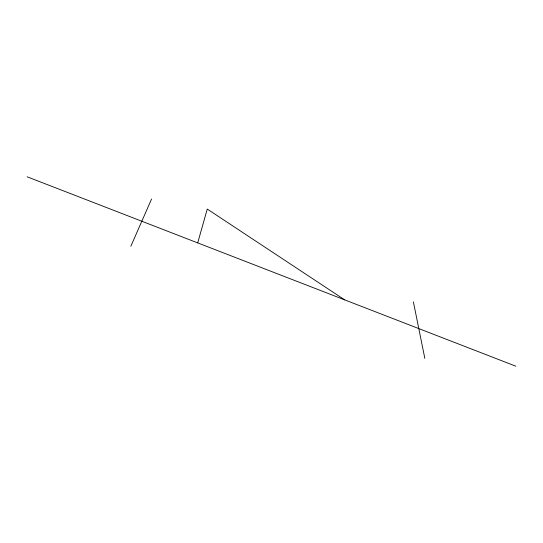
<?xml version="1.0" encoding="UTF-8"?>
<svg xmlns="http://www.w3.org/2000/svg" width="543" height="543" viewBox="0 0 543 543"><rect width="100%" height="100%" fill="white"/><g stroke="black" fill="none" stroke-linecap="round" stroke-linejoin="round"><path stroke-width="0.81" d="M197.7 242.897L207.27 209.069L344.703 299.872M130.843 246.257L151.572 199.009M27.15 176.794L515.85 366.206M413.399 301.942L424.836 358.394"/></g></svg>
